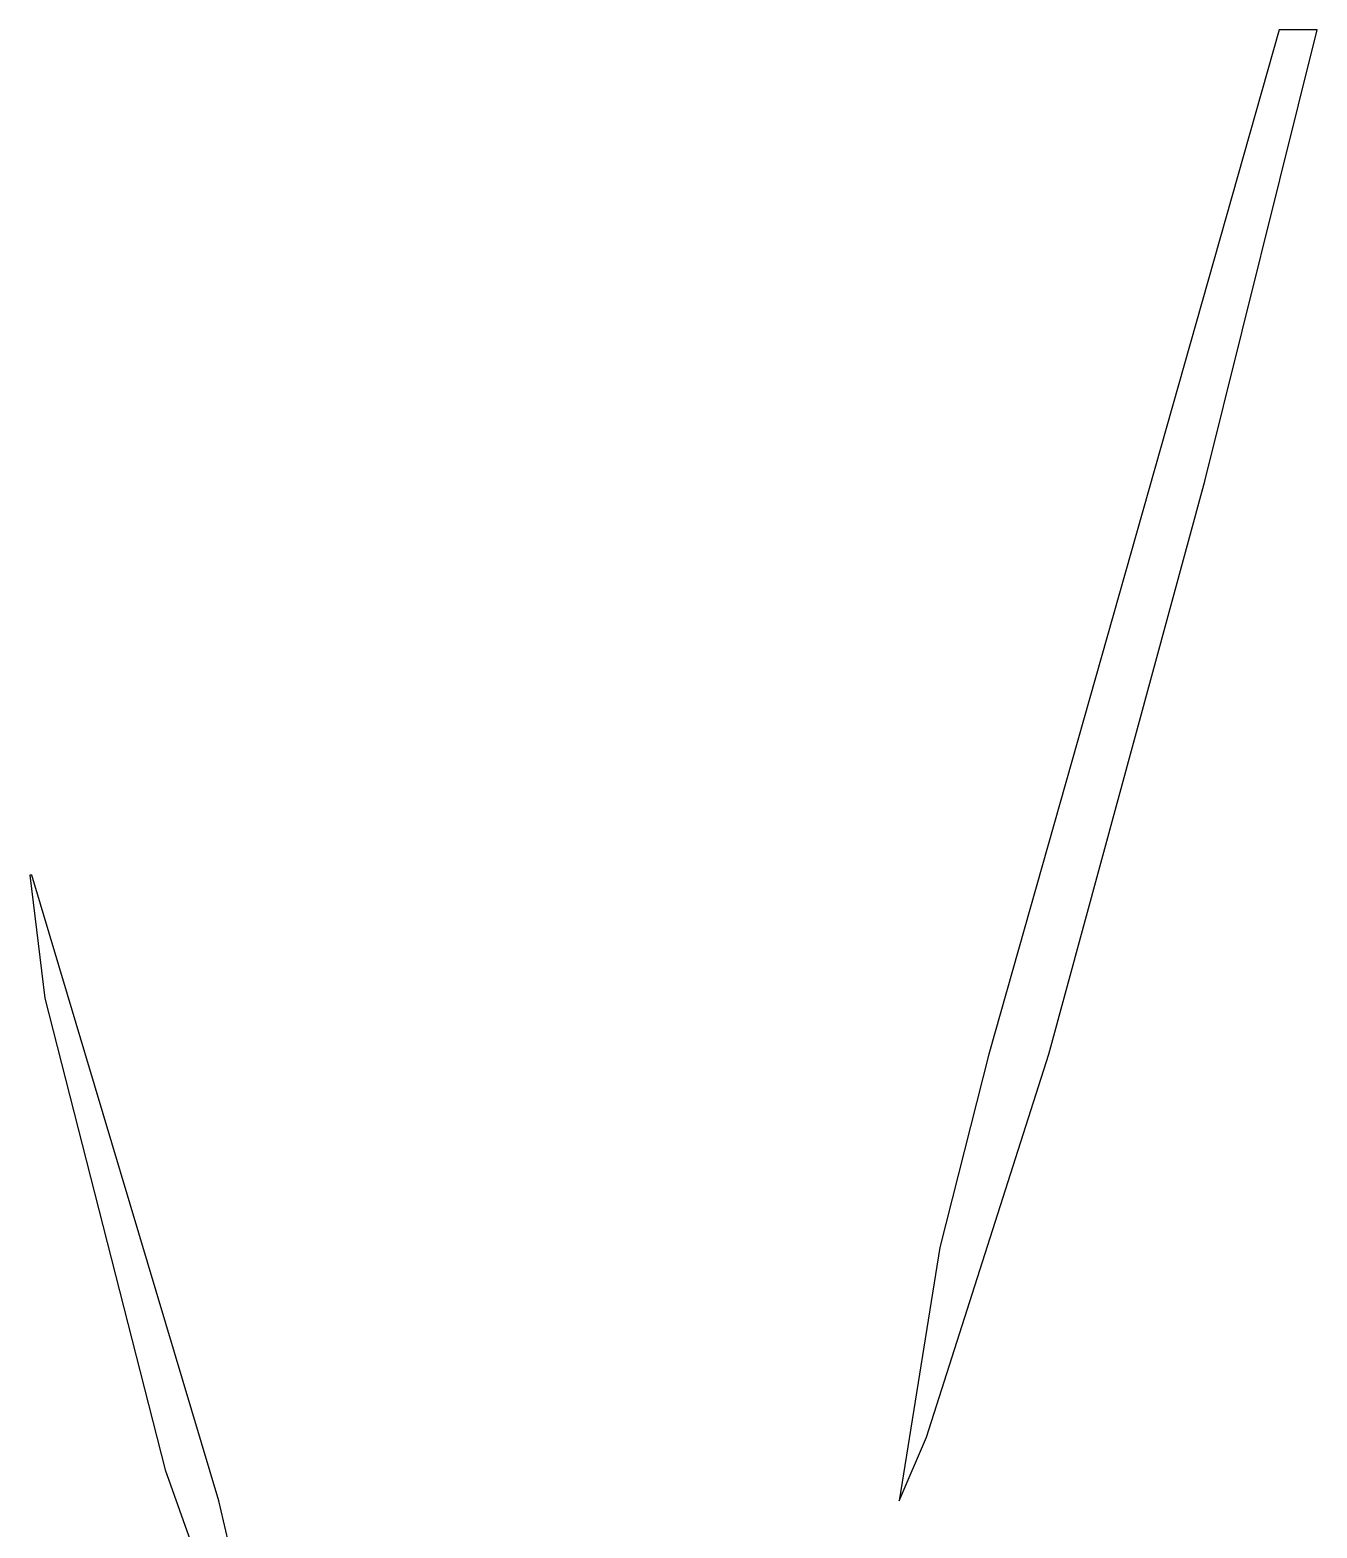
# Model space of a CAD drawing. Extents: x -57254 to 92099, y -1185 to 310651.
# Drawn here: x -55611 to 92099, y 138632 to 310651 of the extents above; entities that cross this region are included whole.
import ezdxf

# ---------------------------------------------------------------- set-up
doc = ezdxf.new("R2010")
doc.units = 0

msp = doc.modelspace()

# ---------------------------------------------------------------- linework, layer by layer
for p, q in [((87771.2519, 310650.6955), (54441.6094, 193039.2542)), ((79226.978, 258836.5759), (92098.9181, 310650.6955)), ((91789.7991, 310650.6955), (87771.2519, 310650.6955)), ((92098.9181, 310650.6955), (91789.7991, 310650.6955)), ((61311.0893, 193039.2542), (79226.978, 258836.5759)), ((-55611.2311, 213583.1533), (-53894.7368, 199457.4899)), ((-55395.2484, 213583.1533), (-55611.2311, 213583.1533)), ((-33941.1765, 141750), (-55395.2484, 213583.1533)), ((-53894.7368, 199457.4899), (-40093.3032, 145325.0564)), ((47297.3806, 149070.8783), (61311.0893, 193039.2542)), ((54441.6094, 193039.2542), (48794.4007, 170847.769)), ((48794.4007, 170847.769), (44147.0588, 141750)), ((44147.0588, 141750), (47297.3806, 149070.8783)), ((-40093.3032, 145325.0564), (-29557.047, 115660.1586)), ((-31650.3785, 131940.1239), (-33941.1765, 141750))]:
    msp.add_line(p, q)

doc.saveas('drawing.dxf')
